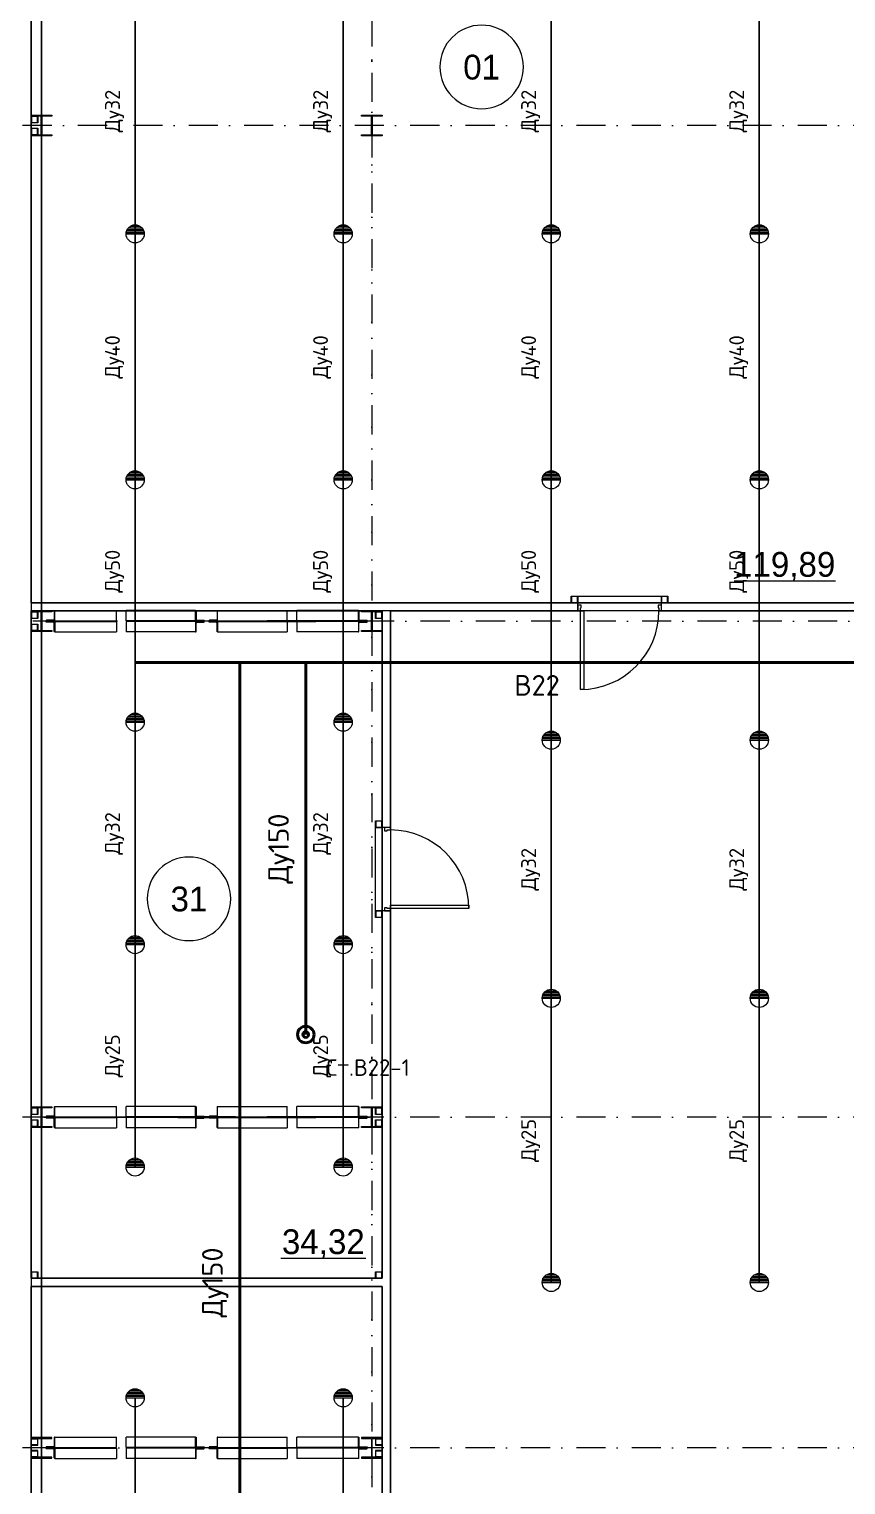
# Model space of a CAD drawing. Header units: millimetres. Extents: x 0 to 2118900, y -20000 to 84100.
# Drawn here: x 807851 to 817739, y 41550 to 59166 of the extents above; entities that cross this region are included whole.
import ezdxf
from ezdxf.enums import TextEntityAlignment as Align

# ---------------------------------------------------------------- set-up
doc = ezdxf.new("R2010")
doc.units = ezdxf.units.MM
doc.linetypes.add('Dot & Dashed', pattern=[670.277762, 352.777767, -176.388884, 0, -141.111112])
doc.linetypes.add('Крупный пунктир', pattern=[634.99999, 0, -634.99999])
for name, color, linetype, lineweight in [('АР_подоснова', 8, 'Continuous', 13), ('ПТ_В22', 6, 'Continuous', 50), ('ПТ_В22_расп', 6, 'Continuous', 30), ('ПТ_оросители', 7, 'Continuous', 25), ('ПТ_текст', 7, 'Continuous', 18)]:
    doc.layers.add(name, color=color, linetype=linetype, lineweight=lineweight)
doc.styles.add('АР_текст_1', font='arial.ttf')
doc.styles.add('ПТ', font='isocpeur.ttf')

# ---------------------------------------------------------------- blocks, each defined once
blk = doc.blocks.new('Перекрытие_1101', base_point=(98125, 40125))
at = {"color": 0, "linetype": 'Continuous', "lineweight": -2, "flags": 128}
blk.add_lwpolyline([(98125, 40125), (51875, 40125), (51875, 29425), (46123, 29425), (46123, 40125), (-125, 40125), (-125, -125), (46125, -125), (46125, 10575), (51875, 10575), (51875, -125), (98125, -125)], close=True, dxfattribs=at)
blk = doc.blocks.new('Однопольная Дверь 270')
at = {"color": 0, "linetype": 'Continuous', "lineweight": -2}
for p, q in [((435, 0), (435, 950)), ((435, 950), (475, 950)), ((475, 950), (475, 0)), ((-475, 0), (-505, 0)), ((-505, 0), (-505, -70)), ((-505, 0), (-505, -70)), ((-505, 0), (-505, -70)), ((-475, -40), (-475, 0)), ((475, 0), (435, 0)), ((505, 0), (475, 0)), ((475, 0), (475, -40)), ((505, -70), (505, 0)), ((505, 0), (505, -70)), ((505, 0), (505, -70)), ((-505, -70), (-465, -70)), ((-505, -70), (-505, -100)), ((-465, -40), (-475, -40)), ((-465, -70), (-465, -40)), ((475, -40), (465, -40)), ((465, -40), (465, -70)), ((465, -70), (505, -70)), ((505, -70), (505, -100))]:
    blk.add_line(p, q, dxfattribs=at)
blk.add_arc((475, 0), 950, 90, 180, dxfattribs=at)
blk = doc.blocks.new('Стена_2010', base_point=(4175, 28225))
at = {"color": 0, "linetype": 'Continuous', "lineweight": -2}
for p, q in [((4125, 28125), (4125, 28115)), ((4225, 28115), (4225, 28125)), ((4155, 25505), (4125, 25505)), ((4225, 25505), (4155, 25505)), ((4155, 24495), (4125, 24495)), ((4225, 24495), (4155, 24495)), ((4155, 15505), (4125, 15505)), ((4225, 15505), (4155, 15505)), ((4155, 14495), (4125, 14495)), ((4225, 14495), (4155, 14495))]:
    blk.add_line(p, q, dxfattribs=at)
at = {"color": 0, "linetype": 'Continuous', "lineweight": -2, "flags": 128}
for points in [[(4225, 28125), (4125, 28125)], [(4125, 28115), (4125, 25505)], [(4225, 25505), (4225, 28115)], [(4125, 24495), (4125, 20050)], [(4225, 15505), (4225, 24495)], [(4125, 19950), (4125, 15505)], [(4125, 14495), (4125, 11875)], [(4225, 11875), (4225, 14495)]]:
    blk.add_lwpolyline(points, dxfattribs=at)
at = {"color": 0, "linetype": 'Continuous', "lineweight": -2, "zscale": 1000, "rotation": 270}
blk.add_blockref('Однопольная Дверь 270', (4225, 25000), dxfattribs=at)
at = {"color": 0, "linetype": 'Continuous', "lineweight": -2, "xscale": -1, "zscale": 1000, "rotation": 270}
blk.add_blockref('Однопольная Дверь 270', (4225, 15000), dxfattribs=at)
blk = doc.blocks.new('Конструктор Кровли 27')
at = {"color": 0, "linetype": 'Continuous', "lineweight": -2, "flags": 128}
blk.add_lwpolyline([(0, 46123), (0, 0), (40000, 0), (40000, 46125), (29425, 46125), (29425, 51875), (40000, 51875), (40000, 98000), (0, 98000), (0, 51875), (10575, 51875), (10575, 46123)], close=True, dxfattribs=at)
blk = doc.blocks.new('Колонна SHS ГК 271')
at = {"color": 0, "linetype": 'Continuous', "lineweight": -2}
for p, q in [((40, 40), (-40, 40)), ((-40, 40), (-40, -40)), ((-36.4, -36.4), (-36.4, 36.4)), ((-36.4, 36.4), (36.4, 36.4)), ((36.4, 36.4), (36.4, -36.4)), ((40, -40), (40, 40)), ((-40, -40), (40, -40)), ((36.4, -36.4), (-36.4, -36.4))]:
    blk.add_line(p, q, dxfattribs=at)
blk = doc.blocks.new('Труба Квадратного Сечения ГК SHS 270')
at = {"color": 0, "linetype": 'Continuous', "lineweight": -2}
for p, q in [((505, 40), (0, 40)), ((0, 40), (0, 0)), ((0, 0), (0, -40)), ((1010, 40), (505, 40)), ((1010, 0), (1010, 40)), ((1010, -40), (1010, 0)), ((0, -40), (505, -40)), ((505, -40), (1010, -40))]:
    blk.add_line(p, q, dxfattribs=at)
blk = doc.blocks.new('Кладовая_01_1', base_point=(5026, 35021))
at = {"color": 0, "linetype": 'Continuous', "lineweight": -2}
blk.add_line((8385, 28489), (9612, 28489), dxfattribs=at)
for start, end in [(0, 180), (180, 0)]:
    blk.add_arc((5329, 34708), 506, start, end, dxfattribs=at)
at = {"color": 0, "lineweight": -2, "style": 'АР_текст_1'}
for tag, p in [('ROOM_NUMBER', (5329, 34706)), ('ROOM_AREA', (8998, 28689))]:
    blk.add_attdef(tag, text='', height=300, dxfattribs=at).set_placement(p, align=Align.MIDDLE_CENTER)
blk = doc.blocks.new('Техническое помещение_31_31', base_point=(1930, 24467))
at = {"color": 0, "linetype": 'Continuous', "lineweight": -2}
blk.add_line((2898, 20294), (3928, 20294), dxfattribs=at)
for start, end in [(0, 180), (180, 0)]:
    blk.add_arc((1786, 24642), 506, start, end, dxfattribs=at)
at = {"color": 0, "lineweight": -2, "style": 'АР_текст_1'}
for tag, p in [('ROOM_NUMBER', (1786, 24640)), ('ROOM_AREA', (3413, 20493))]:
    blk.add_attdef(tag, text='', height=300, dxfattribs=at).set_placement(p, align=Align.MIDDLE_CENTER)
blk = doc.blocks.new('Перекрытие_1811', base_point=(2350, 22004))
at = {"color": 0, "linetype": 'Continuous', "lineweight": -2, "flags": 128}
blk.add_lwpolyline([(2350, 22004), (1650, 22004), (1650, 21996), (2350, 21996)], close=True, dxfattribs=at)
blk = doc.blocks.new('Перекрытие_1911', base_point=(3970, 21996))
at = {"color": 0, "linetype": 'Continuous', "lineweight": -2, "flags": 128}
blk.add_lwpolyline([(3970, 21996), (3620, 21996), (3620, 22004), (3970, 22004)], close=True, dxfattribs=at)
blk = doc.blocks.new('Перекрытие_2011', base_point=(380, 21996))
at = {"color": 0, "linetype": 'Continuous', "lineweight": -2, "flags": 128}
blk.add_lwpolyline([(380, 21996), (30, 21996), (30, 22004), (380, 22004)], close=True, dxfattribs=at)
blk = doc.blocks.new('Морф_1210')
at = {"color": 0, "linetype": 'Continuous', "lineweight": -2, "flags": 128}
for points in [[(679, 22004), (1266, 22004)], [(679, 21996), (679, 22004)], [(1266, 21996), (679, 21996)], [(1266, 22004), (1266, 21996)]]:
    blk.add_lwpolyline(points, dxfattribs=at)
blk = doc.blocks.new('Морф_1310')
at = {"color": 0, "linetype": 'Continuous', "lineweight": -2, "flags": 128}
for points in [[(2734, 22004), (2734, 21996)], [(3321, 22004), (2734, 22004)], [(2734, 21996), (3321, 21996)], [(3321, 21996), (3321, 22004)]]:
    blk.add_lwpolyline(points, dxfattribs=at)
blk = doc.blocks.new('Морф_1410')
at = {"color": 0, "linetype": 'Continuous', "lineweight": -2, "flags": 128}
for points in [[(2734, 28004), (2734, 27996)], [(3321, 28004), (2734, 28004)], [(2734, 27996), (3321, 27996)], [(3321, 27996), (3321, 28004)]]:
    blk.add_lwpolyline(points, dxfattribs=at)
blk = doc.blocks.new('Морф_1610')
at = {"color": 0, "linetype": 'Continuous', "lineweight": -2, "flags": 128}
for points in [[(2734, 17996), (2734, 18004)], [(2734, 18004), (3321, 18004)], [(3321, 17996), (2734, 17996)], [(3321, 18004), (3321, 17996)]]:
    blk.add_lwpolyline(points, dxfattribs=at)
blk = doc.blocks.new('Стена_901', base_point=(46125, 28225))
at = {"color": 0, "linetype": 'Continuous', "lineweight": -2}
for p, q in [((6495, 28195), (6495, 28225)), ((6495, 28125), (6495, 28195)), ((7505, 28195), (7505, 28225)), ((7505, 28125), (7505, 28195))]:
    blk.add_line(p, q, dxfattribs=at)
at = {"color": 0, "linetype": 'Continuous', "lineweight": -2, "flags": 128}
for points in [[(6495, 28225), (-125, 28225)], [(9950, 28225), (7505, 28225)], [(-125, 28125), (4125, 28125)], [(4225, 28125), (6495, 28125)], [(7505, 28125), (9950, 28125)]]:
    blk.add_lwpolyline(points, dxfattribs=at)
at = {"color": 0, "linetype": 'Continuous', "lineweight": -2, "zscale": 1000, "rotation": 180}
blk.add_blockref('Однопольная Дверь 270', (7000, 28125), dxfattribs=at)
blk = doc.blocks.new('Стена_960', base_point=(4175, 20000))
at = {"color": 0, "linetype": 'Continuous', "lineweight": -2, "flags": 128}
for points in [[(4125, 20050), (-125, 20050)], [(-125, 19950), (4125, 19950)]]:
    blk.add_lwpolyline(points, dxfattribs=at)
blk = doc.blocks.new('Колонна Универсальная 270')
at = {"color": 0, "linetype": 'Continuous', "lineweight": -2}
for p, q in [((125, 125), (-125, 125)), ((-125, 125), (-125, 113)), ((-125, 113), (-4, 113)), ((-4, 113), (-4, -113)), ((4, -113), (4, 113)), ((4, 113), (125, 113)), ((125, 113), (125, 125)), ((-4, -113), (-125, -113)), ((-125, -113), (-125, -125)), ((-125, -125), (125, -125)), ((125, -113), (4, -113)), ((125, -125), (125, -113))]:
    blk.add_line(p, q, dxfattribs=at)
blk = doc.blocks.new('Двутавp К 26020-83 27_40')
at = {"color": 0, "linetype": 'Крупный пунктир', "lineweight": -2}
blk.add_line((0, 0), (39750, 0), dxfattribs=at)
blk = doc.blocks.new('Морф_670')
at = {"color": 0, "linetype": 'Continuous', "lineweight": -2, "flags": 128}
for points in [[(1867, 21996), (1027, 21996)], [(1027, 21996), (1027, 21871)], [(1867, 21871), (1027, 21871)], [(1867, 21996), (1867, 21871)], [(1971, 21996), (1867, 21996)], [(1867, 21871), (1869, 21871), (1872, 21873)], [(1872, 21873), (1874, 21878), (1874, 21975), (1877, 21984)], [(1877, 21984), (1885, 21988), (1966, 21988), (1969, 21990)], [(1969, 21990), (1971, 21995), (1971, 21996)]]:
    blk.add_lwpolyline(points, dxfattribs=at)
blk = doc.blocks.new('Морф_680')
at = {"color": 0, "linetype": 'Continuous', "lineweight": -2, "flags": 128}
for points in [[(58, 21990), (56, 21995), (56, 21996)], [(56, 21996), (163, 21996)], [(153, 21984), (145, 21988), (62, 21988), (58, 21990)], [(158, 21873), (156, 21878), (156, 21975), (153, 21984)], [(163, 21871), (162, 21871), (158, 21873)], [(163, 21996), (910, 21996)], [(163, 21996), (163, 21871)], [(163, 21871), (910, 21871)], [(910, 21996), (910, 21871)]]:
    blk.add_lwpolyline(points, dxfattribs=at)
blk = doc.blocks.new('Морф_690')
at = {"color": 0, "linetype": 'Continuous', "lineweight": -2, "flags": 128}
for points in [[(1027, 22004), (1027, 22129)], [(1867, 22129), (1027, 22129)], [(1867, 22004), (1867, 22129)], [(1867, 22129), (1869, 22129), (1872, 22127)], [(1872, 22127), (1874, 22123), (1874, 22025), (1877, 22016)], [(1867, 22004), (1027, 22004)], [(1971, 22004), (1867, 22004)], [(1877, 22016), (1885, 22012), (1966, 22012), (1969, 22010)], [(1969, 22010), (1971, 22006), (1971, 22004)]]:
    blk.add_lwpolyline(points, dxfattribs=at)
blk = doc.blocks.new('Морф_700')
at = {"color": 0, "linetype": 'Continuous', "lineweight": -2, "flags": 128}
for points in [[(158, 22127), (156, 22123), (156, 22025), (153, 22016)], [(163, 22129), (162, 22129), (158, 22127)], [(163, 22004), (163, 22129)], [(163, 22129), (910, 22129)], [(910, 22004), (910, 22129)], [(58, 22010), (56, 22006), (56, 22004)], [(56, 22004), (163, 22004)], [(153, 22016), (145, 22012), (62, 22012), (58, 22010)], [(163, 22004), (910, 22004)]]:
    blk.add_lwpolyline(points, dxfattribs=at)
blk = doc.blocks.new('Морф_711')
at = {"color": 0, "linetype": 'Continuous', "lineweight": -2, "flags": 128}
for points in [[(2029, 21996), (2133, 21996)], [(2031, 21990), (2029, 21995), (2029, 21996)], [(2123, 21984), (2115, 21988), (2034, 21988), (2031, 21990)], [(2128, 21873), (2126, 21878), (2126, 21975), (2123, 21984)], [(2133, 21871), (2131, 21871), (2128, 21873)], [(2133, 21996), (2973, 21996)], [(2133, 21996), (2133, 21871)], [(2133, 21871), (2973, 21871)], [(2973, 21996), (2973, 21871)]]:
    blk.add_lwpolyline(points, dxfattribs=at)
blk = doc.blocks.new('Морф_720')
at = {"color": 0, "linetype": 'Continuous', "lineweight": -2, "flags": 128}
for points in [[(3837, 21996), (3090, 21996)], [(3090, 21996), (3090, 21871)], [(3837, 21871), (3090, 21871)], [(3944, 21996), (3837, 21996)], [(3837, 21996), (3837, 21871)], [(3837, 21871), (3838, 21871), (3842, 21873)], [(3842, 21873), (3844, 21878), (3844, 21975), (3847, 21984)], [(3847, 21984), (3855, 21988), (3938, 21988), (3942, 21990)], [(3942, 21990), (3944, 21995), (3944, 21996)]]:
    blk.add_lwpolyline(points, dxfattribs=at)
blk = doc.blocks.new('Морф_730')
at = {"color": 0, "linetype": 'Continuous', "lineweight": -2, "flags": 128}
for points in [[(2128, 22127), (2126, 22123), (2126, 22025), (2123, 22016)], [(2133, 22129), (2131, 22129), (2128, 22127)], [(2133, 22004), (2133, 22129)], [(2133, 22129), (2973, 22129)], [(2973, 22004), (2973, 22129)], [(2031, 22010), (2029, 22006), (2029, 22004)], [(2029, 22004), (2133, 22004)], [(2123, 22016), (2115, 22012), (2034, 22012), (2031, 22010)], [(2133, 22004), (2973, 22004)]]:
    blk.add_lwpolyline(points, dxfattribs=at)
blk = doc.blocks.new('Морф_740')
at = {"color": 0, "linetype": 'Continuous', "lineweight": -2, "flags": 128}
for points in [[(3090, 22004), (3090, 22129)], [(3837, 22129), (3090, 22129)], [(3837, 22129), (3838, 22129), (3842, 22127)], [(3837, 22004), (3837, 22129)], [(3842, 22127), (3844, 22123), (3844, 22025), (3847, 22016)], [(3837, 22004), (3090, 22004)], [(3944, 22004), (3837, 22004)], [(3847, 22016), (3855, 22012), (3938, 22012), (3942, 22010)], [(3942, 22010), (3944, 22006), (3944, 22004)]]:
    blk.add_lwpolyline(points, dxfattribs=at)
blk = doc.blocks.new('Морф_750')
at = {"color": 0, "linetype": 'Continuous', "lineweight": -2, "flags": 128}
for points in [[(1867, 27996), (1027, 27996)], [(1027, 27996), (1027, 27871)], [(1867, 27871), (1027, 27871)], [(1867, 27996), (1867, 27871)], [(1971, 27996), (1867, 27996)], [(1867, 27871), (1869, 27871), (1872, 27873)], [(1872, 27873), (1874, 27878), (1874, 27975), (1877, 27984)], [(1877, 27984), (1885, 27988), (1966, 27988), (1969, 27990)], [(1969, 27990), (1971, 27995), (1971, 27996)]]:
    blk.add_lwpolyline(points, dxfattribs=at)
blk = doc.blocks.new('Морф_760')
at = {"color": 0, "linetype": 'Continuous', "lineweight": -2, "flags": 128}
for points in [[(58, 27990), (56, 27995), (56, 27996)], [(56, 27996), (163, 27996)], [(153, 27984), (145, 27988), (62, 27988), (58, 27990)], [(158, 27873), (156, 27878), (156, 27975), (153, 27984)], [(163, 27871), (162, 27871), (158, 27873)], [(163, 27996), (910, 27996)], [(163, 27996), (163, 27871)], [(163, 27871), (910, 27871)], [(910, 27996), (910, 27871)]]:
    blk.add_lwpolyline(points, dxfattribs=at)
blk = doc.blocks.new('Морф_770')
at = {"color": 0, "linetype": 'Continuous', "lineweight": -2, "flags": 128}
for points in [[(1027, 28004), (1027, 28129)], [(1867, 28129), (1027, 28129)], [(1867, 28004), (1867, 28129)], [(1867, 28129), (1869, 28129), (1872, 28127)], [(1872, 28127), (1874, 28123), (1874, 28025), (1877, 28016)], [(1877, 28016), (1885, 28012), (1966, 28012), (1969, 28010)], [(1969, 28010), (1971, 28006), (1971, 28004)], [(1867, 28004), (1027, 28004)], [(1971, 28004), (1867, 28004)]]:
    blk.add_lwpolyline(points, dxfattribs=at)
blk = doc.blocks.new('Морф_780')
at = {"color": 0, "linetype": 'Continuous', "lineweight": -2, "flags": 128}
for points in [[(58, 28010), (56, 28006), (56, 28004)], [(153, 28016), (145, 28012), (62, 28012), (58, 28010)], [(158, 28127), (156, 28123), (156, 28025), (153, 28016)], [(163, 28129), (162, 28129), (158, 28127)], [(163, 28004), (163, 28129)], [(163, 28129), (910, 28129)], [(910, 28004), (910, 28129)], [(56, 28004), (163, 28004)], [(163, 28004), (910, 28004)]]:
    blk.add_lwpolyline(points, dxfattribs=at)
blk = doc.blocks.new('Морф_790')
at = {"color": 0, "linetype": 'Continuous', "lineweight": -2, "flags": 128}
for points in [[(2029, 27996), (2133, 27996)], [(2031, 27990), (2029, 27995), (2029, 27996)], [(2123, 27984), (2115, 27988), (2034, 27988), (2031, 27990)], [(2128, 27873), (2126, 27878), (2126, 27975), (2123, 27984)], [(2133, 27871), (2131, 27871), (2128, 27873)], [(2133, 27996), (2973, 27996)], [(2133, 27996), (2133, 27871)], [(2133, 27871), (2973, 27871)], [(2973, 27996), (2973, 27871)]]:
    blk.add_lwpolyline(points, dxfattribs=at)
blk = doc.blocks.new('Морф_800')
at = {"color": 0, "linetype": 'Continuous', "lineweight": -2, "flags": 128}
for points in [[(3837, 27996), (3090, 27996)], [(3090, 27996), (3090, 27871)], [(3837, 27871), (3090, 27871)], [(3944, 27996), (3837, 27996)], [(3837, 27996), (3837, 27871)], [(3837, 27871), (3838, 27871), (3842, 27873)], [(3842, 27873), (3844, 27878), (3844, 27975), (3847, 27984)], [(3847, 27984), (3855, 27988), (3938, 27988), (3942, 27990)], [(3942, 27990), (3944, 27995), (3944, 27996)]]:
    blk.add_lwpolyline(points, dxfattribs=at)
blk = doc.blocks.new('Морф_811')
at = {"color": 0, "linetype": 'Continuous', "lineweight": -2, "flags": 128}
for points in [[(2031, 28010), (2029, 28006), (2029, 28004)], [(2123, 28016), (2115, 28012), (2034, 28012), (2031, 28010)], [(2128, 28127), (2126, 28123), (2126, 28025), (2123, 28016)], [(2133, 28129), (2131, 28129), (2128, 28127)], [(2133, 28004), (2133, 28129)], [(2133, 28129), (2973, 28129)], [(2973, 28004), (2973, 28129)], [(2029, 28004), (2133, 28004)], [(2133, 28004), (2973, 28004)]]:
    blk.add_lwpolyline(points, dxfattribs=at)
blk = doc.blocks.new('Морф_820')
at = {"color": 0, "linetype": 'Continuous', "lineweight": -2, "flags": 128}
for points in [[(3090, 28004), (3090, 28129)], [(3837, 28129), (3090, 28129)], [(3837, 28129), (3838, 28129), (3842, 28127)], [(3837, 28004), (3837, 28129)], [(3842, 28127), (3844, 28123), (3844, 28025), (3847, 28016)], [(3847, 28016), (3855, 28012), (3938, 28012), (3942, 28010)], [(3942, 28010), (3944, 28006), (3944, 28004)], [(3837, 28004), (3090, 28004)], [(3944, 28004), (3837, 28004)]]:
    blk.add_lwpolyline(points, dxfattribs=at)
blk = doc.blocks.new('Морф_911')
at = {"color": 0, "linetype": 'Continuous', "lineweight": -2, "flags": 128}
for points in [[(1027, 18004), (1027, 18129)], [(1867, 18129), (1027, 18129)], [(1867, 18004), (1027, 18004)], [(1867, 18004), (1867, 18129)], [(1867, 18129), (1869, 18129), (1872, 18127)], [(1971, 18004), (1867, 18004)], [(1872, 18127), (1874, 18123), (1874, 18025), (1877, 18016)], [(1877, 18016), (1885, 18012), (1966, 18012), (1969, 18010)], [(1969, 18010), (1971, 18006), (1971, 18004)]]:
    blk.add_lwpolyline(points, dxfattribs=at)
blk = doc.blocks.new('Морф_920')
at = {"color": 0, "linetype": 'Continuous', "lineweight": -2, "flags": 128}
for points in [[(58, 18010), (56, 18005), (56, 18004)], [(56, 18004), (163, 18004)], [(153, 18016), (145, 18012), (62, 18012), (58, 18010)], [(158, 18127), (156, 18122), (156, 18025), (153, 18016)], [(163, 18129), (162, 18129), (158, 18127)], [(163, 18004), (163, 18129)], [(163, 18129), (910, 18129)], [(163, 18004), (910, 18004)], [(910, 18004), (910, 18129)]]:
    blk.add_lwpolyline(points, dxfattribs=at)
blk = doc.blocks.new('Морф_930')
at = {"color": 0, "linetype": 'Continuous', "lineweight": -2, "flags": 128}
for points in [[(1867, 17996), (1027, 17996)], [(1027, 17996), (1027, 17871)], [(1867, 17996), (1867, 17871)], [(1971, 17996), (1867, 17996)], [(1872, 17873), (1874, 17878), (1874, 17975), (1877, 17984)], [(1877, 17984), (1885, 17988), (1966, 17988), (1969, 17990)], [(1969, 17990), (1971, 17995), (1971, 17996)], [(1867, 17871), (1027, 17871)], [(1867, 17871), (1869, 17871), (1872, 17873)]]:
    blk.add_lwpolyline(points, dxfattribs=at)
blk = doc.blocks.new('Морф_940')
at = {"color": 0, "linetype": 'Continuous', "lineweight": -2, "flags": 128}
for points in [[(58, 17990), (56, 17994), (56, 17996)], [(56, 17996), (163, 17996)], [(153, 17984), (145, 17988), (62, 17988), (58, 17990)], [(158, 17873), (156, 17877), (156, 17975), (153, 17984)], [(163, 17996), (910, 17996)], [(163, 17996), (163, 17871)], [(910, 17996), (910, 17871)], [(163, 17871), (162, 17871), (158, 17873)], [(163, 17871), (910, 17871)]]:
    blk.add_lwpolyline(points, dxfattribs=at)
blk = doc.blocks.new('Морф_950')
at = {"color": 0, "linetype": 'Continuous', "lineweight": -2, "flags": 128}
for points in [[(2031, 18010), (2029, 18006), (2029, 18004)], [(2029, 18004), (2133, 18004)], [(2123, 18016), (2115, 18012), (2034, 18012), (2031, 18010)], [(2128, 18127), (2126, 18123), (2126, 18025), (2123, 18016)], [(2133, 18129), (2131, 18129), (2128, 18127)], [(2133, 18004), (2133, 18129)], [(2133, 18129), (2973, 18129)], [(2133, 18004), (2973, 18004)], [(2973, 18004), (2973, 18129)]]:
    blk.add_lwpolyline(points, dxfattribs=at)
blk = doc.blocks.new('Морф_960')
at = {"color": 0, "linetype": 'Continuous', "lineweight": -2, "flags": 128}
for points in [[(3090, 18004), (3090, 18129)], [(3837, 18129), (3090, 18129)], [(3837, 18004), (3090, 18004)], [(3837, 18129), (3838, 18129), (3842, 18127)], [(3837, 18004), (3837, 18129)], [(3944, 18004), (3837, 18004)], [(3842, 18127), (3844, 18123), (3844, 18025), (3847, 18016)], [(3847, 18016), (3855, 18012), (3938, 18012), (3942, 18010)], [(3942, 18010), (3944, 18006), (3944, 18004)]]:
    blk.add_lwpolyline(points, dxfattribs=at)
blk = doc.blocks.new('Морф_970')
at = {"color": 0, "linetype": 'Continuous', "lineweight": -2, "flags": 128}
for points in [[(2029, 17996), (2133, 17996)], [(2031, 17990), (2029, 17995), (2029, 17996)], [(2123, 17984), (2115, 17988), (2034, 17988), (2031, 17990)], [(2128, 17873), (2126, 17878), (2126, 17975), (2123, 17984)], [(2133, 17996), (2973, 17996)], [(2133, 17996), (2133, 17871)], [(2973, 17996), (2973, 17871)], [(2133, 17871), (2131, 17871), (2128, 17873)], [(2133, 17871), (2973, 17871)]]:
    blk.add_lwpolyline(points, dxfattribs=at)
blk = doc.blocks.new('Морф_980')
at = {"color": 0, "linetype": 'Continuous', "lineweight": -2, "flags": 128}
for points in [[(3837, 17996), (3090, 17996)], [(3090, 17996), (3090, 17871)], [(3944, 17996), (3837, 17996)], [(3837, 17996), (3837, 17871)], [(3842, 17873), (3844, 17878), (3844, 17975), (3847, 17984)], [(3847, 17984), (3855, 17988), (3938, 17988), (3942, 17990)], [(3942, 17990), (3944, 17995), (3944, 17996)], [(3837, 17871), (3090, 17871)], [(3837, 17871), (3838, 17871), (3842, 17873)]]:
    blk.add_lwpolyline(points, dxfattribs=at)
blk = doc.blocks.new('Стена_990', base_point=(-125, -125))
at = {"color": 0, "linetype": 'Continuous', "lineweight": -2, "flags": 128}
for points in [[(-125, 28225), (-125, 40125)], [(-125, 20060), (-125, 28125)], [(-125, 11875), (-125, 19950)]]:
    blk.add_lwpolyline(points, dxfattribs=at)
blk = doc.blocks.new('Крыша_1', base_point=(0, 0))
at = {"color": 0, "linetype": 'Continuous', "lineweight": -2, "flags": 128}
blk.add_lwpolyline([(0, 0), (0, 40000)], dxfattribs=at)
blk = doc.blocks.new('Стандартный Маркер Сетки_41')
at = {"color": 0, "linetype": 'Dot & Dashed', "lineweight": -2}
blk.add_line((0, 0), (55187, 0), dxfattribs=at)
at = {"color": 0, "lineweight": -2, "style": 'АР_текст_1'}
blk.add_attdef('AC_MarkerText_1', text='', height=300, rotation=90, dxfattribs=at).set_placement((55368, -69), align=Align.TOP_CENTER)
blk = doc.blocks.new('AR_F2')
at = {"layer": 'АР_подоснова', "linetype": 'Dot & Dashed'}
for p, q in [((98000, 34000), (-4800, 34000)), ((98125, 28000), (-4800, 28000)), ((98000, 22000), (-4800, 22000)), ((98000, 18000), (-4800, 18000))]:
    blk.add_line(p, q, dxfattribs=at)
at = {"layer": 'АР_подоснова', "linetype": 'Continuous', "flags": 128}
for points in [[(-125, 40125), (-125, 28225), (9950, 28225), (9950, 40125)], [(-125, 28125), (-125, 20050), (4125, 20050), (4125, 28125)], [(4225, 28125), (4225, 11875), (46125, 11875), (46125, 28125)], [(-125, 11875), (4125, 11875), (4125, 19950), (-125, 19950)]]:
    blk.add_lwpolyline(points, close=True, dxfattribs=at)
at = {"layer": 'АР_подоснова'}
for name, p in [('Стена_990', (-125, -125)), ('Стена_901', (46125, 28225)), ('Стена_2010', (4175, 28225)), ('Стена_960', (4175, 20000))]:
    blk.add_blockref(name, p, dxfattribs=at)
at = {"layer": 'АР_подоснова', "linetype": 'Continuous', "zscale": 1000}
for name, p, rotation in [('Стандартный Маркер Сетки_41', (0, 40000), 270), ('Конструктор Кровли 27', (0, 40000), 270), ('Стандартный Маркер Сетки_41', (4000, 40000), 270), ('Колонна Универсальная 270', (0, 18000), 180), ('Колонна SHS ГК 271', (-85, 18073), 180), ('Колонна Универсальная 270', (4000, 18000), 180), ('Колонна SHS ГК 271', (4085, 18073), 180), ('Колонна SHS ГК 271', (-85, 17927), 180), ('Колонна SHS ГК 271', (4085, 17927), 180)]:
    blk.add_blockref(name, p, dxfattribs=dict(at, rotation=rotation))
at = {"layer": 'АР_подоснова', "linetype": 'Continuous'}
for name, p in [('Перекрытие_1101', (98125, 40125)), ('Крыша_1', (0, 0)), ('Морф_780', (0, 0)), ('Морф_770', (0, 0)), ('Морф_811', (0, 0)), ('Морф_820', (0, 0)), ('Морф_760', (0, 0)), ('Морф_750', (0, 0)), ('Морф_790', (0, 0)), ('Морф_1410', (0, 0)), ('Морф_800', (0, 0)), ('Морф_700', (0, 0)), ('Морф_690', (0, 0)), ('Морф_730', (0, 0)), ('Морф_740', (0, 0)), ('Перекрытие_2011', (380, 21996)), ('Морф_680', (0, 0)), ('Морф_1210', (0, 0)), ('Морф_670', (0, 0)), ('Перекрытие_1811', (2350, 22004)), ('Морф_711', (0, 0)), ('Морф_1310', (0, 0)), ('Морф_720', (0, 0)), ('Перекрытие_1911', (3970, 21996)), ('Морф_920', (0, 0)), ('Морф_940', (0, 0)), ('Морф_911', (0, 0)), ('Морф_930', (0, 0)), ('Морф_950', (0, 0)), ('Морф_970', (0, 0)), ('Морф_1610', (0, 0)), ('Морф_960', (0, 0)), ('Морф_980', (0, 0))]:
    blk.add_blockref(name, p, dxfattribs=at)
at = {"layer": 'АР_подоснова', "linetype": 'Continuous', "xscale": -1, "zscale": 1000}
for name, p, rotation in [('Двутавp К 26020-83 27_40', (0, 39875), 90), ('Двутавp К 26020-83 27_40', (4000, 39875), 90), ('Колонна SHS ГК 271', (6455, 28265), 180), ('Труба Квадратного Сечения ГК SHS 270', (6495, 28265), 180), ('Колонна SHS ГК 271', (7545, 28265), 180), ('Колонна SHS ГК 271', (4085, 25545), 270), ('Труба Квадратного Сечения ГК SHS 270', (4085, 24495), 270), ('Колонна SHS ГК 271', (4085, 24455), 270), ('Колонна SHS ГК 271', (-85, 20090), 180), ('Колонна SHS ГК 271', (4085, 20090), 180)]:
    blk.add_blockref(name, p, dxfattribs=dict(at, rotation=rotation))
at = {"layer": 'АР_подоснова', "linetype": 'Continuous'}
ref = blk.add_blockref('Кладовая_01_1', (5026, 35021), dxfattribs=at)
ref.add_attrib('ROOM_NUMBER', '01', dxfattribs={"layer": '0', "color": 0, "lineweight": 9, "height": 300}).set_placement((5329, 34706), align=Align.MIDDLE_CENTER)
ref.add_attrib('ROOM_AREA', '119,89', dxfattribs={"layer": '0', "color": 0, "lineweight": 9, "height": 300}).set_placement((8998, 28689), align=Align.MIDDLE_CENTER)
at = {"layer": 'АР_подоснова', "linetype": 'Continuous', "xscale": -1, "zscale": 1000}
for name, p in [('Колонна Универсальная 270', (0, 34000)), ('Колонна SHS ГК 271', (-85, 34073)), ('Колонна Универсальная 270', (4000, 34000)), ('Колонна SHS ГК 271', (-85, 33927)), ('Колонна Универсальная 270', (0, 28000)), ('Колонна SHS ГК 271', (-85, 28073)), ('Колонна Универсальная 270', (4000, 28000)), ('Колонна SHS ГК 271', (4085, 28073)), ('Колонна SHS ГК 271', (-85, 27927)), ('Колонна Универсальная 270', (0, 22000)), ('Колонна SHS ГК 271', (-85, 22073)), ('Колонна Универсальная 270', (4000, 22000)), ('Колонна SHS ГК 271', (4085, 22073)), ('Колонна SHS ГК 271', (-85, 21927)), ('Колонна SHS ГК 271', (4085, 21927))]:
    blk.add_blockref(name, p, dxfattribs=at)
at = {"layer": 'АР_подоснова', "linetype": 'Continuous'}
ref = blk.add_blockref('Техническое помещение_31_31', (1930, 24467), dxfattribs=at)
ref.add_attrib('ROOM_NUMBER', '31', dxfattribs={"layer": '0', "color": 0, "lineweight": 9, "height": 300}).set_placement((1786, 24640), align=Align.MIDDLE_CENTER)
ref.add_attrib('ROOM_AREA', '34,32', dxfattribs={"layer": '0', "color": 0, "lineweight": 9, "height": 300}).set_placement((3413, 20493), align=Align.MIDDLE_CENTER)
blk = doc.blocks.new('SPR_UP')
for p, q in [((-1.1, 0), (1.1, 0)), ((-1.08, 0.18), (1.08, 0.18)), ((-1.04, 0.37), (1.04, 0.37)), ((-0.95, 0.55), (0.95, 0.55)), ((-0.82, 0.73), (0.82, 0.73)), ((-0.61, 0.92), (0.61, 0.92))]:
    blk.add_line(p, q)
blk.add_circle((0, 0), 1.1)
blk = doc.blocks.new('RISER')
for radius in [1, 0.35]:
    blk.add_circle((0, 0), radius)

msp = doc.modelspace()

# ---------------------------------------------------------------- linework, layer by layer
at = {"layer": 'ПТ_В22'}
for p, q in [((809134, 51500), (810400, 51500)), ((810400, 51500), (811200, 51500)), ((810400, 51500), (810400, 36500)), ((811200, 51500), (811653, 51500)), ((811200, 47000), (811200, 51500)), ((811653, 51500), (814172, 51500)), ((814172, 51500), (816691, 51500)), ((816691, 51500), (819525, 51500))]:
    msp.add_line(p, q, dxfattribs=at)
at = {"layer": 'ПТ_В22_расп'}
for p, q in [((809134, 56688), (809134, 59662)), ((811653, 56688), (811653, 59662)), ((814172, 56688), (814172, 59662)), ((816691, 56688), (816691, 59662)), ((809134, 53712), (809134, 56688)), ((811653, 53712), (811653, 56688)), ((814172, 53712), (814172, 56688)), ((816691, 53712), (816691, 56688)), ((809134, 51500), (809134, 53712)), ((811653, 51500), (811653, 53712)), ((814172, 51500), (814172, 53712)), ((816691, 51500), (816691, 53712)), ((809134, 51500), (809134, 50779)), ((811653, 51500), (811653, 50779)), ((814172, 51500), (814172, 50562)), ((816691, 51500), (816691, 50562)), ((809134, 50779), (809134, 48088)), ((811653, 50779), (811653, 48088)), ((814172, 50562), (814172, 47438)), ((816691, 50562), (816691, 47438)), ((809134, 48088), (809134, 45396)), ((811653, 48088), (811653, 45396)), ((814172, 47438), (814172, 44000)), ((816691, 47438), (816691, 44000)), ((809134, 39912), (809134, 42604)), ((811653, 39912), (811653, 42604))]:
    msp.add_line(p, q, dxfattribs=at)

# ---------------------------------------------------------------- block references
at = {"layer": 'АР_подоснова'}
msp.add_blockref('AR_F2', (808000, 24000), dxfattribs=at)
at = {"layer": 'ПТ_В22', "xscale": 100, "yscale": 100}
msp.add_blockref('RISER', (811200, 47000), dxfattribs=at)
at = {"layer": 'ПТ_оросители', "xscale": 100, "yscale": 100}
for p in [(809134, 56688), (811653, 56688), (814172, 56688), (816691, 56688), (809134, 53712), (811653, 53712), (814172, 53712), (816691, 53712), (809134, 50779), (811653, 50779), (814172, 50562), (816691, 50562), (809134, 48088), (811653, 48088), (814172, 47438), (816691, 47438), (809134, 45396), (811653, 45396), (814172, 44000), (816691, 44000), (809134, 42604), (811653, 42604)]:
    msp.add_blockref('SPR_UP', p, dxfattribs=at)

# ---------------------------------------------------------------- texts
at = {"layer": 'ПТ_текст', "style": 'ПТ'}
for s, height, p in [('Ду32', 180, (809004, 58175)), ('Ду32', 180, (811523, 58175)), ('Ду32', 180, (814042, 58175)), ('Ду32', 180, (816561, 58175)), ('Ду40', 180, (809004, 55200)), ('Ду40', 180, (811523, 55200)), ('Ду40', 180, (814042, 55200)), ('Ду40', 180, (816561, 55200)), ('Ду50', 180, (809004, 52606)), ('Ду50', 180, (811523, 52606)), ('Ду50', 180, (814042, 52606)), ('Ду50', 180, (816561, 52606)), ('Ду32', 180, (809004, 49433.5)), ('Ду32', 180, (811523, 49433.5)), ('Ду150', 250, (811070, 49250)), ('Ду32', 180, (814042, 49000)), ('Ду32', 180, (816561, 49000)), ('Ду25', 180, (809004, 46742)), ('Ду25', 180, (811523, 46742)), ('Ду25', 180, (814042, 45719)), ('Ду25', 180, (816561, 45719)), ('Ду150', 250, (810270, 44000))]:
    msp.add_text(s, height=height, rotation=90, dxfattribs=at).set_placement(p, align=Align.BOTTOM_CENTER)
msp.add_text('В22', height=250, dxfattribs=at).set_placement((814000, 51350), align=Align.TOP_CENTER)
msp.add_text('Ст.В22-1', height=200, dxfattribs=at).set_placement((811450, 46700), align=Align.TOP_LEFT)

doc.saveas('drawing.dxf')
